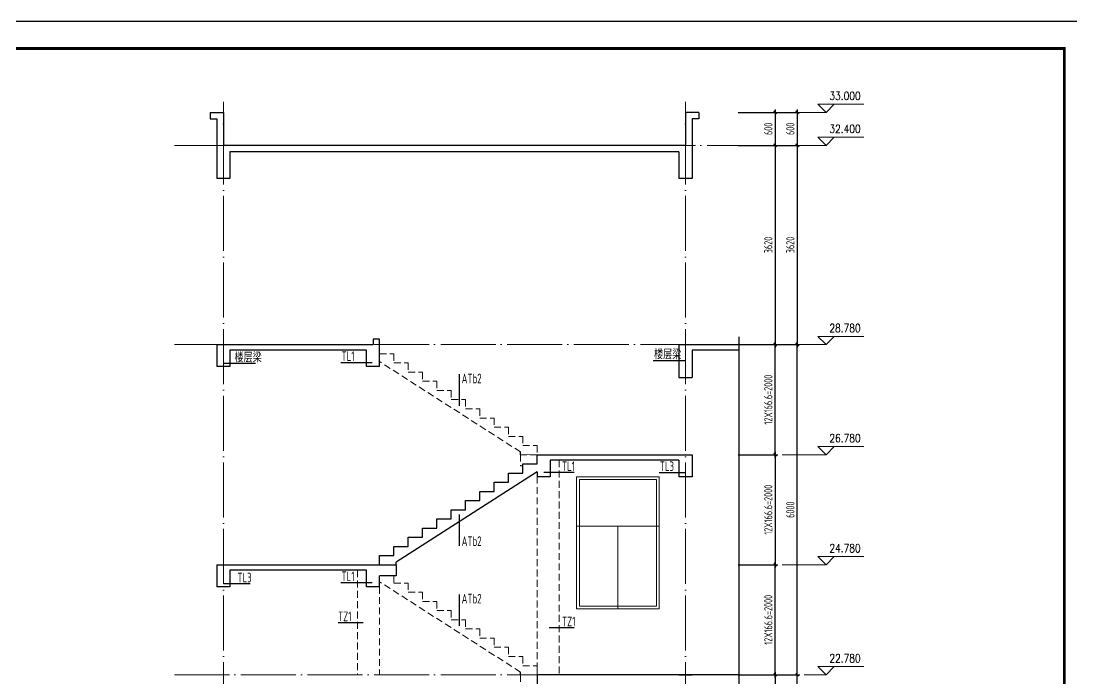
# Model space of a CAD drawing. Extents: x 56246 to 893198, y -950445 to -423535.
# Drawn here: x 229952 to 249051, y -472109 to -460155 of the extents above; entities that cross this region are included whole.
import ezdxf
from ezdxf.enums import TextEntityAlignment as Align

# ---------------------------------------------------------------- set-up
doc = ezdxf.new("R2010")
doc.units = 0
doc.header["$LTSCALE"] = 500
doc.linetypes.add('DOTE', pattern=[2.42, 2, -0.2, 0.02, -0.2])
doc.linetypes.add('HIDDEN', pattern=[0.375, 0.25, -0.125])
for name, color, linetype, lineweight in [('0S-楼梯-不可见', 2, 'HIDDEN', 18), ('0S-楼梯-尺寸', 21, 'Continuous', 13), ('0S-楼梯-线', 2, 'Continuous', 30), ('0S-详图-轴线', 1, 'DOTE', 13)]:
    doc.layers.add(name, color=color, linetype=linetype, lineweight=lineweight)
doc.layers.add('0S-草图', color=9, linetype='Continuous', lineweight=20, plot=False)
for name, color, linetype in [('OTHER', 7, 'Continuous'), ('T-TK', 157, 'Continuous'), ('TEXT_LT', 90, 'Continuous'), ('照明平面标注层', 111, 'Continuous')]:
    doc.layers.add(name, color=color, linetype=linetype)
doc.styles.add('DIM_FONT', font='SIMPLEX.shx', dxfattribs={"width": 0.8})
doc.styles.add('TSSD_DIMENSION', font='tssdeng.shx', dxfattribs={"width": 0.7, "bigfont": 'Hztxt.shx'})
doc.styles.add('TSSD_Rein', font='Tssdeng.shx', dxfattribs={"width": 0.7, "bigfont": 'hztxt.shx'})
doc.dimstyles.new('TSSD_50_50', dxfattribs={"dimtxt": 150, "dimasz": 50, "dimexe": 50, "dimexo": 125, "dimgap": 50, "dimtad": 1, "dimdec": 0, "dimzin": 0, "dimdsep": 46, "dimtxsty": 'TSSD_DIMENSION', "dimblk": 'ARCHTICK', "dimblk1": 'ARCHTICK', "dimblk2": 'ARCHTICK', "dimcen": 0, "dimdle": 50, "dimclrt": 7, "dimadec": 0, "dimazin": 0, "dimtfac": 1, "dimtdec": 0, "dimtix": 1, "dimtmove": 2, "dimatfit": 3, "dimfxl": 1, "dimtolj": 1, "dimtzin": 0, "dimarcsym": 0})

# ---------------------------------------------------------------- blocks, each defined once
blk = doc.blocks.new('A0-DWF')
at = {"layer": 'T-TK'}
blk.add_line((0, 0), (118900, 0), dxfattribs=at)
at = {"layer": 'T-TK', "const_width": 100}
blk.add_lwpolyline([(2500, -83100), (117900, -83100), (117900, -1000), (2500, -1000)], close=True, dxfattribs=at)
blk = doc.blocks.new('_ArchTick')
at = {"color": 0, "linetype": 'ByBlock', "const_width": 0.5}
blk.add_lwpolyline([(-0.53, -0.53), (0.53, 0.53)], dxfattribs=at)
blk = doc.blocks.new('*D43')
at = {"layer": '0S-楼梯-尺寸', "color": 0, "lineweight": -2, "transparency": 16777216}
for p, q in [((244057, -461764), (244057, -462464)), ((242986, -461814), (244107, -461814)), ((242986, -462414), (244107, -462414))]:
    blk.add_line(p, q, dxfattribs=at)
at = {"layer": 'Defpoints', "color": 0, "transparency": 16777216}
for p in [(242861, -461814), (242861, -462414), (244057, -462414)]:
    blk.add_point(p, dxfattribs=at)
at = {"layer": '0S-楼梯-尺寸', "color": 0, "lineweight": -2, "transparency": 16777216, "xscale": 50, "yscale": 50, "zscale": 50}
for p, rotation in [((244057, -461814), 90), ((244057, -462414), 270)]:
    blk.add_blockref('_ArchTick', p, dxfattribs=dict(at, rotation=rotation))
at = {"layer": '0S-楼梯-尺寸', "color": 7, "transparency": 16777216, "insert": (243932, -462114), "char_height": 150, "attachment_point": 5, "rotation": 90, "style": 'TSSD_DIMENSION'}
blk.add_mtext('\\A1;600', dxfattribs=at)
blk = doc.blocks.new('*D44')
at = {"layer": '0S-楼梯-尺寸', "color": 0, "lineweight": -2, "transparency": 16777216}
for p, q in [((244057, -462364), (244057, -466084)), ((242986, -462414), (244107, -462414)), ((242986, -466034), (244107, -466034))]:
    blk.add_line(p, q, dxfattribs=at)
at = {"layer": 'Defpoints', "color": 0, "transparency": 16777216}
for p in [(242861, -462414), (242861, -466034), (244057, -466034)]:
    blk.add_point(p, dxfattribs=at)
at = {"layer": '0S-楼梯-尺寸', "color": 0, "lineweight": -2, "transparency": 16777216, "xscale": 50, "yscale": 50, "zscale": 50}
for p, rotation in [((244057, -462414), 90), ((244057, -466034), 270)]:
    blk.add_blockref('_ArchTick', p, dxfattribs=dict(at, rotation=rotation))
at = {"layer": '0S-楼梯-尺寸', "color": 7, "transparency": 16777216, "insert": (243932, -464224), "char_height": 150, "attachment_point": 5, "rotation": 90, "style": 'TSSD_DIMENSION'}
blk.add_mtext('\\A1;3620', dxfattribs=at)
blk = doc.blocks.new('*D45')
at = {"layer": '0S-楼梯-尺寸', "color": 0, "lineweight": -2, "transparency": 16777216}
for p, q in [((243657, -461764), (243657, -462464)), ((242986, -461814), (243707, -461814)), ((242986, -462414), (243707, -462414))]:
    blk.add_line(p, q, dxfattribs=at)
at = {"layer": 'Defpoints', "color": 0, "transparency": 16777216}
for p in [(242861, -461814), (242861, -462414), (243657, -462414)]:
    blk.add_point(p, dxfattribs=at)
at = {"layer": '0S-楼梯-尺寸', "color": 0, "lineweight": -2, "transparency": 16777216, "xscale": 50, "yscale": 50, "zscale": 50}
for p, rotation in [((243657, -461814), 90), ((243657, -462414), 270)]:
    blk.add_blockref('_ArchTick', p, dxfattribs=dict(at, rotation=rotation))
at = {"layer": '0S-楼梯-尺寸', "color": 7, "transparency": 16777216, "insert": (243532, -462114), "char_height": 150, "attachment_point": 5, "rotation": 90, "style": 'TSSD_DIMENSION'}
blk.add_mtext('\\A1;600', dxfattribs=at)
blk = doc.blocks.new('*D46')
at = {"layer": '0S-楼梯-尺寸', "color": 0, "lineweight": -2, "transparency": 16777216}
for p, q in [((243657, -462364), (243657, -466084)), ((242986, -462414), (243707, -462414)), ((242986, -466034), (243707, -466034))]:
    blk.add_line(p, q, dxfattribs=at)
at = {"layer": 'Defpoints', "color": 0, "transparency": 16777216}
for p in [(242861, -462414), (242861, -466034), (243657, -466034)]:
    blk.add_point(p, dxfattribs=at)
at = {"layer": '0S-楼梯-尺寸', "color": 0, "lineweight": -2, "transparency": 16777216, "xscale": 50, "yscale": 50, "zscale": 50}
for p, rotation in [((243657, -462414), 90), ((243657, -466034), 270)]:
    blk.add_blockref('_ArchTick', p, dxfattribs=dict(at, rotation=rotation))
at = {"layer": '0S-楼梯-尺寸', "color": 7, "transparency": 16777216, "insert": (243532, -464224), "char_height": 150, "attachment_point": 5, "rotation": 90, "style": 'TSSD_DIMENSION'}
blk.add_mtext('\\A1;3620', dxfattribs=at)
blk = doc.blocks.new('*D47')
at = {"layer": '0S-楼梯-尺寸', "color": 0, "lineweight": -2, "transparency": 16777216}
for p, q in [((243657, -468084), (243657, -465984)), ((242986, -466034), (243707, -466034)), ((242986, -468034), (243707, -468034))]:
    blk.add_line(p, q, dxfattribs=at)
at = {"layer": 'Defpoints', "color": 0, "transparency": 16777216}
for p in [(242861, -466034), (243657, -466034), (242861, -468034)]:
    blk.add_point(p, dxfattribs=at)
at = {"layer": '0S-楼梯-尺寸', "color": 0, "lineweight": -2, "transparency": 16777216, "xscale": 50, "yscale": 50, "zscale": 50}
for p, rotation in [((243657, -466034), 90), ((243657, -468034), 270)]:
    blk.add_blockref('_ArchTick', p, dxfattribs=dict(at, rotation=rotation))
at = {"layer": '0S-楼梯-尺寸', "color": 7, "transparency": 16777216, "insert": (243532, -467034), "char_height": 150, "attachment_point": 5, "rotation": 90, "style": 'TSSD_DIMENSION'}
blk.add_mtext('\\A1;12X166.6=2000', dxfattribs=at)
blk = doc.blocks.new('*D48')
at = {"layer": '0S-楼梯-尺寸', "color": 0, "lineweight": -2, "transparency": 16777216}
for p, q in [((242986, -468034), (243707, -468034)), ((243657, -467984), (243657, -470084)), ((242986, -470034), (243707, -470034))]:
    blk.add_line(p, q, dxfattribs=at)
at = {"layer": 'Defpoints', "color": 0, "transparency": 16777216}
for p in [(242861, -468034), (242861, -470034), (243657, -470034)]:
    blk.add_point(p, dxfattribs=at)
at = {"layer": '0S-楼梯-尺寸', "color": 0, "lineweight": -2, "transparency": 16777216, "xscale": 50, "yscale": 50, "zscale": 50}
for p, rotation in [((243657, -468034), 90), ((243657, -470034), 270)]:
    blk.add_blockref('_ArchTick', p, dxfattribs=dict(at, rotation=rotation))
at = {"layer": '0S-楼梯-尺寸', "color": 7, "transparency": 16777216, "insert": (243532, -469034), "char_height": 150, "attachment_point": 5, "rotation": 90, "style": 'TSSD_DIMENSION'}
blk.add_mtext('\\A1;12X166.6=2000', dxfattribs=at)
blk = doc.blocks.new('*D49')
at = {"layer": '0S-楼梯-尺寸', "color": 0, "lineweight": -2, "transparency": 16777216}
for p, q in [((242986, -472034), (243707, -472034)), ((243657, -471984), (243657, -474584)), ((242986, -474534), (243707, -474534))]:
    blk.add_line(p, q, dxfattribs=at)
at = {"layer": 'Defpoints', "color": 0, "transparency": 16777216}
for p in [(242861, -472034), (242861, -474534), (243657, -474534)]:
    blk.add_point(p, dxfattribs=at)
at = {"layer": '0S-楼梯-尺寸', "color": 0, "lineweight": -2, "transparency": 16777216, "xscale": 50, "yscale": 50, "zscale": 50}
for p, rotation in [((243657, -472034), 90), ((243657, -474534), 270)]:
    blk.add_blockref('_ArchTick', p, dxfattribs=dict(at, rotation=rotation))
at = {"layer": '0S-楼梯-尺寸', "color": 7, "transparency": 16777216, "insert": (243532, -473284), "char_height": 150, "attachment_point": 5, "rotation": 90, "style": 'TSSD_DIMENSION'}
blk.add_mtext('\\A1;15X166.6=2500', dxfattribs=at)
blk = doc.blocks.new('*D54')
at = {"layer": '0S-楼梯-尺寸', "color": 0, "lineweight": -2, "transparency": 16777216}
for p, q in [((243657, -472084), (243657, -469984)), ((242986, -470034), (243707, -470034)), ((242986, -472034), (243707, -472034))]:
    blk.add_line(p, q, dxfattribs=at)
at = {"layer": 'Defpoints', "color": 0, "transparency": 16777216}
for p in [(242861, -470034), (243657, -470034), (242861, -472034)]:
    blk.add_point(p, dxfattribs=at)
at = {"layer": '0S-楼梯-尺寸', "color": 0, "lineweight": -2, "transparency": 16777216, "xscale": 50, "yscale": 50, "zscale": 50}
for p, rotation in [((243657, -470034), 90), ((243657, -472034), 270)]:
    blk.add_blockref('_ArchTick', p, dxfattribs=dict(at, rotation=rotation))
at = {"layer": '0S-楼梯-尺寸', "color": 7, "transparency": 16777216, "insert": (243532, -471034), "char_height": 150, "attachment_point": 5, "rotation": 90, "style": 'TSSD_DIMENSION'}
blk.add_mtext('\\A1;12X166.6=2000', dxfattribs=at)
blk = doc.blocks.new('*D56')
at = {"layer": '0S-楼梯-尺寸', "color": 0, "lineweight": -2, "transparency": 16777216}
for p, q in [((244057, -472084), (244057, -465984)), ((242986, -466034), (244107, -466034)), ((242986, -472034), (244107, -472034))]:
    blk.add_line(p, q, dxfattribs=at)
at = {"layer": 'Defpoints', "color": 0, "transparency": 16777216}
for p in [(242861, -466034), (244057, -466034), (242861, -472034)]:
    blk.add_point(p, dxfattribs=at)
at = {"layer": '0S-楼梯-尺寸', "color": 0, "lineweight": -2, "transparency": 16777216, "xscale": 50, "yscale": 50, "zscale": 50}
for p, rotation in [((244057, -466034), 90), ((244057, -472034), 270)]:
    blk.add_blockref('_ArchTick', p, dxfattribs=dict(at, rotation=rotation))
at = {"layer": '0S-楼梯-尺寸', "color": 7, "transparency": 16777216, "insert": (243932, -469034), "char_height": 150, "attachment_point": 5, "rotation": 90, "style": 'TSSD_DIMENSION'}
blk.add_mtext('\\A1;6000', dxfattribs=at)
blk = doc.blocks.new('*D57')
at = {"layer": '0S-楼梯-尺寸', "color": 0, "lineweight": -2, "transparency": 16777216}
for p, q in [((242986, -472034), (244107, -472034)), ((244057, -477084), (244057, -471984)), ((242986, -477034), (244107, -477034))]:
    blk.add_line(p, q, dxfattribs=at)
at = {"layer": 'Defpoints', "color": 0, "transparency": 16777216}
for p in [(242861, -472034), (244057, -472034), (242861, -477034)]:
    blk.add_point(p, dxfattribs=at)
at = {"layer": '0S-楼梯-尺寸', "color": 0, "lineweight": -2, "transparency": 16777216, "xscale": 50, "yscale": 50, "zscale": 50}
for p, rotation in [((244057, -472034), 90), ((244057, -477034), 270)]:
    blk.add_blockref('_ArchTick', p, dxfattribs=dict(at, rotation=rotation))
at = {"layer": '0S-楼梯-尺寸', "color": 7, "transparency": 16777216, "insert": (243932, -474534), "char_height": 150, "attachment_point": 5, "rotation": 90, "style": 'TSSD_DIMENSION'}
blk.add_mtext('\\A1;5000', dxfattribs=at)

msp = doc.modelspace()

# ---------------------------------------------------------------- linework, layer by layer
at = {"const_width": 15, "elevation": -47.6426}
for points in [[(239329.095, -468034.3366), (239029.095, -468034.3366)], [(236469.095, -470034.3366), (236769.095, -470034.3366)], [(239329.095, -472034.3366), (239029.095, -472034.3366)]]:
    msp.add_lwpolyline(points, dxfattribs=at)
at = {"layer": '0S-楼梯-不可见'}
for p, q in [((236469.095, -466201.0033, -47.6426), (236729.095, -466201.0033, -47.6426)), ((236729.095, -466201.0033, -47.6426), (236729.095, -466367.67, -47.6426)), ((239029.095, -467984.5672, -47.6426), (236469.095, -466343.5416, -47.6426)), ((236729.095, -466367.67, -47.6426), (236989.095, -466367.67, -47.6426)), ((236989.095, -466367.67, -47.6426), (236989.095, -466534.3366, -47.6426)), ((236989.095, -466534.3366, -47.6426), (237249.095, -466534.3366, -47.6426)), ((237249.095, -466534.3366, -47.6426), (237249.095, -466701.0033, -47.6426)), ((237249.095, -466701.0033, -47.6426), (237509.095, -466701.0033, -47.6426)), ((237509.095, -466701.0033, -47.6426), (237509.095, -466867.67, -47.6426)), ((237509.095, -466867.67, -47.6426), (237769.095, -466867.67, -47.6426)), ((237769.095, -466867.67, -47.6426), (237769.095, -467034.3366, -47.6426)), ((237769.095, -467034.3366, -47.6426), (238029.095, -467034.3366, -47.6426)), ((238029.095, -467034.3366, -47.6426), (238029.095, -467201.0033, -47.6426)), ((238029.095, -467201.0033, -47.6426), (238289.095, -467201.0033, -47.6426)), ((238289.095, -467201.0033, -47.6426), (238289.095, -467367.67, -47.6426)), ((238289.095, -467367.67, -47.6426), (238549.095, -467367.67, -47.6426)), ((238549.095, -467367.67, -47.6426), (238549.095, -467534.3366, -47.6426)), ((238549.095, -467534.3366, -47.6426), (238809.095, -467534.3366, -47.6426)), ((238809.095, -467534.3366, -47.6426), (238809.095, -467701.0033, -47.6426)), ((238809.095, -467701.0033, -47.6426), (239069.095, -467701.0033, -47.6426)), ((239069.095, -467701.0033, -47.6426), (239069.095, -467867.67, -47.6426)), ((239069.095, -467867.67, -47.6426), (239329.095, -467867.67, -47.6426)), ((239329.095, -467867.67, -47.6426), (239329.095, -468034.3366, -47.6426)), ((239729.095, -468134.3366, -47.6426), (239729.095, -472034.3366, -47.6426)), ((239329.095, -468434.3366, -47.6426), (239329.095, -472034.3366, -47.6426)), ((236069.095, -470134.3366, -47.6426), (236069.095, -472034.3366, -47.6426)), ((239029.095, -471984.5672, -47.6426), (236469.095, -470343.5416, -47.6426)), ((236729.095, -470234.3366, -47.6426), (236729.095, -470367.67, -47.6426)), ((236729.095, -470367.67, -47.6426), (236989.095, -470367.67, -47.6426)), ((236989.095, -470367.67, -47.6426), (236989.095, -470534.3366, -47.6426)), ((236469.095, -470434.3366, -47.6426), (236469.095, -472034.3366, -47.6426)), ((236989.095, -470534.3366, -47.6426), (237249.095, -470534.3366, -47.6426)), ((237249.095, -470534.3366, -47.6426), (237249.095, -470701.0033, -47.6426)), ((237249.095, -470701.0033, -47.6426), (237509.095, -470701.0033, -47.6426)), ((237509.095, -470701.0033, -47.6426), (237509.095, -470867.67, -47.6426)), ((237509.095, -470867.67, -47.6426), (237769.095, -470867.67, -47.6426)), ((237769.095, -470867.67, -47.6426), (237769.095, -471034.3366, -47.6426)), ((237769.095, -471034.3366, -47.6426), (238029.095, -471034.3366, -47.6426)), ((238029.095, -471034.3366, -47.6426), (238029.095, -471201.0033, -47.6426)), ((238029.095, -471201.0033, -47.6426), (238289.095, -471201.0033, -47.6426)), ((238289.095, -471201.0033, -47.6426), (238289.095, -471367.67, -47.6426)), ((238289.095, -471367.67, -47.6426), (238549.095, -471367.67, -47.6426)), ((238549.095, -471367.67, -47.6426), (238549.095, -471534.3366, -47.6426)), ((238549.095, -471534.3366, -47.6426), (238809.095, -471534.3366, -47.6426)), ((238809.095, -471534.3366, -47.6426), (238809.095, -471701.0033, -47.6426)), ((238809.095, -471701.0033, -47.6426), (239069.095, -471701.0033, -47.6426)), ((239069.095, -471701.0033, -47.6426), (239069.095, -471867.67, -47.6426)), ((239069.095, -471867.67, -47.6426), (239329.095, -471867.67, -47.6426)), ((239329.095, -471867.67, -47.6426), (239329.095, -472034.3366, -47.6426))]:
    msp.add_line(p, q, dxfattribs=at)
at = {"layer": '0S-楼梯-不可见', "elevation": -47.6426}
for points in [[(239329.095, -468034.3366), (239029.095, -468034.3366), (239029.095, -468234.3366), (239069.095, -468234.3366)], [(239329.095, -472034.3366), (239029.095, -472034.3366), (239029.095, -472234.3366), (239069.095, -472234.3366)]]:
    msp.add_lwpolyline(points, dxfattribs=at)
at = {"layer": '0S-楼梯-尺寸'}
for p, q in [((244431.7097, -461664.3366, -47.6426), (244731.7097, -461664.3366, -47.6426)), ((244581.7097, -461814.3366, -47.6426), (244431.7097, -461664.3366, -47.6426)), ((244581.7097, -461664.3366, -47.6426), (245270.2812, -461664.3366, -47.6426)), ((244731.7097, -461664.3366, -47.6426), (244581.7097, -461814.3366, -47.6426)), ((244581.7097, -461814.3366, -47.6426), (243781.7097, -461814.3366, -47.6426)), ((244581.7097, -462414.3366, -47.6426), (244431.7097, -462264.3366, -47.6426)), ((244431.7097, -462264.3366, -47.6426), (244731.7097, -462264.3366, -47.6426)), ((244731.7097, -462264.3366, -47.6426), (244581.7097, -462414.3366, -47.6426)), ((244581.7097, -462264.3366, -47.6426), (245270.2812, -462264.3366, -47.6426)), ((244581.7097, -462414.3366, -47.6426), (243781.7097, -462414.3366, -47.6426)), ((244431.7097, -465884.3366, -47.6426), (244731.7097, -465884.3366, -47.6426)), ((244581.7097, -466034.3366, -47.6426), (244431.7097, -465884.3366, -47.6426)), ((244581.7097, -465884.3366, -47.6426), (245270.2812, -465884.3366, -47.6426)), ((244731.7097, -465884.3366, -47.6426), (244581.7097, -466034.3366, -47.6426)), ((244581.7097, -466034.3366, -47.6426), (243781.7097, -466034.3366, -47.6426)), ((244581.7097, -468034.3366, -47.6426), (244431.7097, -467884.3366, -47.6426)), ((244431.7097, -467884.3366, -47.6426), (244731.7097, -467884.3366, -47.6426)), ((244731.7097, -467884.3366, -47.6426), (244581.7097, -468034.3366, -47.6426)), ((244581.7097, -467884.3366, -47.6426), (245270.2812, -467884.3366, -47.6426)), ((244581.7097, -468034.3366, -47.6426), (243781.7097, -468034.3366, -47.6426)), ((244431.7097, -469884.3366, -47.6426), (244731.7097, -469884.3366, -47.6426)), ((244581.7097, -470034.3366, -47.6426), (244431.7097, -469884.3366, -47.6426)), ((244581.7097, -469884.3366, -47.6426), (245270.2812, -469884.3366, -47.6426)), ((244731.7097, -469884.3366, -47.6426), (244581.7097, -470034.3366, -47.6426)), ((244581.7097, -470034.3366, -47.6426), (243781.7097, -470034.3366, -47.6426)), ((244581.7097, -472034.3366, -47.6426), (244431.7097, -471884.3366, -47.6426)), ((244431.7097, -471884.3366, -47.6426), (244731.7097, -471884.3366, -47.6426)), ((244731.7097, -471884.3366, -47.6426), (244581.7097, -472034.3366, -47.6426)), ((244581.7097, -471884.3366, -47.6426), (245270.2812, -471884.3366, -47.6426)), ((244581.7097, -472034.3366, -47.6426), (244181.7097, -472034.3366, -47.6426))]:
    msp.add_line(p, q, dxfattribs=at)
at = {"layer": '0S-楼梯-线'}
for p, q in [((233388.7726, -461814.3366, -47.6426), (233388.7726, -461934.3366, -47.6426)), ((233388.7726, -461814.3366, -47.6426), (233628.7726, -461814.3366, -47.6426)), ((233388.7726, -461934.3366, -47.6426), (233508.7726, -461934.3366, -47.6426)), ((233508.7726, -461934.3366, -47.6426), (233508.7726, -463014.3366, -47.6426)), ((233628.7726, -461814.3366, -47.6426), (233628.7726, -462414.3366, -47.6426)), ((242268.7726, -461814.3366, -47.6426), (242028.7726, -461814.3366, -47.6426)), ((242028.7726, -461814.3366, -47.6426), (242028.7726, -462414.3366, -47.6426)), ((242148.7726, -461934.3366, -47.6426), (242148.7726, -463014.3366, -47.6426)), ((242268.7726, -461934.3366, -47.6426), (242148.7726, -461934.3366, -47.6426)), ((242268.7726, -461814.3366, -47.6426), (242268.7726, -461934.3366, -47.6426)), ((242028.7726, -462414.3366, -47.6426), (233628.7726, -462414.3366, -47.6426)), ((241908.7726, -462534.3366, -47.6426), (233748.7726, -462534.3366, -47.6426)), ((233748.7726, -462534.3366, -47.6426), (233748.7726, -463014.3366, -47.6426)), ((241908.7726, -462534.3366, -47.6426), (241908.7726, -463014.3366, -47.6426)), ((233748.7726, -463014.3366, -47.6426), (233508.7726, -463014.3366, -47.6426)), ((242148.7726, -463014.3366, -47.6426), (241908.7726, -463014.3366, -47.6426)), ((236349.095, -465934.3366, -47.6426), (236349.095, -466034.3366, -47.6426)), ((236469.095, -465934.3366, -47.6426), (236349.095, -465934.3366, -47.6426)), ((236469.095, -466434.3366, -47.6426), (236469.095, -465934.3366, -47.6426)), ((233508.7726, -466034.3366, -47.6426), (233508.7726, -466434.3366, -47.6426)), ((233508.7726, -466034.3366, -47.6426), (236349.095, -466034.3366, -47.6426)), ((233748.7726, -466134.3366, -47.6426), (233748.7726, -466434.3366, -47.6426)), ((236229.095, -466134.3366, -47.6426), (233748.7726, -466134.3366, -47.6426)), ((236229.095, -466434.3366, -47.6426), (236229.095, -466134.3366, -47.6426)), ((241908.7726, -466034.3366, -47.6426), (243000.6003, -466034.3366, -47.6426)), ((241908.7726, -466034.3366, -47.6426), (241908.7726, -466634.3366, -47.6426)), ((243000.6003, -466134.3366, -47.6426), (242148.7726, -466134.3366, -47.6426)), ((242148.7726, -466134.3366, -47.6426), (242148.7726, -466634.3366, -47.6426)), ((233748.7726, -466434.3366, -47.6426), (233508.7726, -466434.3366, -47.6426)), ((236469.095, -466434.3366, -47.6426), (236229.095, -466434.3366, -47.6426)), ((241908.7726, -466634.3366, -47.6426), (242148.7726, -466634.3366, -47.6426)), ((239029.095, -468034.3366, -47.6426), (239029.095, -467984.5672, -47.6426)), ((239329.095, -468034.3366, -47.6426), (242148.7726, -468034.3366, -47.6426)), ((239329.095, -468201.0033, -47.6426), (239329.095, -468034.3366, -47.6426)), ((242148.7726, -468034.3366, -47.6426), (242148.7726, -468434.3366, -47.6426)), ((239069.095, -468201.0033, -47.6426), (239329.095, -468201.0033, -47.6426)), ((239069.095, -468367.67, -47.6426), (239069.095, -468201.0033, -47.6426)), ((241908.7726, -468134.3366, -47.6426), (239569.095, -468134.3366, -47.6426)), ((239569.095, -468134.3366, -47.6426), (239569.095, -468434.3366, -47.6426)), ((241908.7726, -468134.3366, -47.6426), (241908.7726, -468434.3366, -47.6426)), ((239329.095, -468343.5416, -47.6426), (236769.095, -469984.5672, -47.6426)), ((238809.095, -468367.67, -47.6426), (239069.095, -468367.67, -47.6426)), ((238809.095, -468534.3366, -47.6426), (238809.095, -468367.67, -47.6426)), ((239329.095, -468343.5416, -47.6426), (239329.095, -468434.3366, -47.6426)), ((239569.095, -468434.3366, -47.6426), (239329.095, -468434.3366, -47.6426)), ((242148.7726, -468434.3366, -47.6426), (241908.7726, -468434.3366, -47.6426)), ((238549.095, -468534.3366, -47.6426), (238809.095, -468534.3366, -47.6426)), ((238549.095, -468701.0033, -47.6426), (238549.095, -468534.3366, -47.6426)), ((238029.095, -468867.67, -47.6426), (238289.095, -468867.67, -47.6426)), ((238029.095, -469034.3366, -47.6426), (238029.095, -468867.67, -47.6426)), ((238289.095, -468701.0033, -47.6426), (238549.095, -468701.0033, -47.6426)), ((238289.095, -468867.67, -47.6426), (238289.095, -468701.0033, -47.6426)), ((237769.095, -469034.3366, -47.6426), (238029.095, -469034.3366, -47.6426)), ((237769.095, -469201.0033, -47.6426), (237769.095, -469034.3366, -47.6426)), ((237509.095, -469201.0033, -47.6426), (237769.095, -469201.0033, -47.6426)), ((237509.095, -469367.67, -47.6426), (237509.095, -469201.0033, -47.6426)), ((237249.095, -469367.67, -47.6426), (237509.095, -469367.67, -47.6426)), ((237249.095, -469534.3366, -47.6426), (237249.095, -469367.67, -47.6426)), ((236989.095, -469534.3366, -47.6426), (237249.095, -469534.3366, -47.6426)), ((236989.095, -469701.0033, -47.6426), (236989.095, -469534.3366, -47.6426)), ((236729.095, -469701.0033, -47.6426), (236989.095, -469701.0033, -47.6426)), ((236729.095, -469867.67, -47.6426), (236729.095, -469701.0033, -47.6426)), ((236469.095, -469867.67, -47.6426), (236729.095, -469867.67, -47.6426)), ((236469.095, -470034.3366, -47.6426), (236469.095, -469867.67, -47.6426)), ((236769.095, -470034.3366, -47.6426), (236769.095, -469984.5672, -47.6426)), ((233508.7726, -470034.3366, -47.6426), (233508.7726, -470434.3366, -47.6426)), ((233508.7726, -470034.3366, -47.6426), (236469.095, -470034.3366, -47.6426)), ((233748.7726, -470134.3366, -47.6426), (233748.7726, -470434.3366, -47.6426)), ((236229.095, -470134.3366, -47.6426), (233748.7726, -470134.3366, -47.6426)), ((236229.095, -470434.3366, -47.6426), (236229.095, -470134.3366, -47.6426)), ((236469.095, -470434.3366, -47.6426), (236469.095, -470234.3366, -47.6426)), ((233748.7726, -470434.3366, -47.6426), (233508.7726, -470434.3366, -47.6426)), ((236469.095, -470434.3366, -47.6426), (236229.095, -470434.3366, -47.6426)), ((239029.095, -472034.3366, -47.6426), (239029.095, -471984.5672, -47.6426)), ((243000.6003, -472034.3366, -47.6426), (239329.095, -472034.3366, -47.6426)), ((239329.095, -472034.3366, -47.6426), (239329.095, -472201.0033, -47.6426)), ((241908.7726, -472034.3366, -47.6426), (242148.7726, -472034.3366, -47.6426))]:
    msp.add_line(p, q, dxfattribs=at)
at = {"layer": '0S-楼梯-线', "elevation": -47.6426}
msp.add_lwpolyline([(236469.095, -470034.3366), (236769.095, -470034.3366), (236769.095, -470234.3366), (236469.095, -470234.3366)], dxfattribs=at)
at = {"layer": '0S-草图'}
for p, q in [((240048.7726, -469334.3366, -47.6426), (241548.7726, -469334.3366, -47.6426)), ((240798.7726, -470834.3366, -47.6426), (240798.7726, -469334.3366, -47.6426))]:
    msp.add_line(p, q, dxfattribs=at)
at = {"layer": '0S-草图', "elevation": -47.6426}
for points in [[(241548.7726, -470834.3366), (240048.7726, -470834.3366), (240048.7726, -468434.3366), (241548.7726, -468434.3366)], [(241498.7726, -470784.3366), (240098.7726, -470784.3366), (240098.7726, -468484.3366), (241498.7726, -468484.3366)]]:
    msp.add_lwpolyline(points, close=True, dxfattribs=at)
at = {"layer": '0S-详图-轴线'}
for p, q in [((233628.7726, -495793.116, -47.6426), (233628.7726, -461623.9399, -47.6426)), ((242028.7726, -495793.116, -47.6426), (242028.7726, -461623.9399, -47.6426)), ((232739.0869, -462414.3366, -47.6426), (243000.6003, -462414.3366, -47.6426)), ((232739.0869, -466034.3366, -47.6426), (243000.6003, -466034.3366, -47.6426)), ((232739.0869, -472034.3366, -47.6426), (243000.6003, -472034.3366, -47.6426))]:
    msp.add_line(p, q, dxfattribs=at)
at = {"layer": 'OTHER'}
msp.add_line((243000.6003, -480369.3366, -47.6426), (243000.6003, -465894.3366, -47.6426), dxfattribs=at)
at = {"layer": 'TEXT_LT'}
for p, q in [((234210.3646, -466379.3137, -47.6426), (233636.8286, -466379.3137, -47.6426)), ((235764.6724, -466356.6211, -47.6426), (236335.457, -466356.6211, -47.6426)), ((241441.5987, -466323.2133, -47.6426), (242015.1346, -466323.2133, -47.6426)), ((237919.8154, -467143.6754, -47.6426), (237919.8154, -466573.0829, -47.6426)), ((240004.536, -468356.6211, -47.6426), (239454.6074, -468356.6211, -47.6426)), ((241546.3272, -468356.6211, -47.6426), (242015.1346, -468356.6211, -47.6426)), ((237919.8154, -469689.9049, -47.6426), (237919.8154, -469119.3124, -47.6426)), ((234115.6358, -470379.3137, -47.6426), (233628.7726, -470379.3137, -47.6426)), ((235764.6724, -470356.6211, -47.6426), (236335.457, -470356.6211, -47.6426)), ((237919.8154, -471143.6754, -47.6426), (237919.8154, -470573.0829, -47.6426)), ((235712.9689, -471084.3366, -47.6426), (236168.7914, -471084.3366, -47.6426)), ((240007.1853, -471177.2106, -47.6426), (239551.3627, -471177.2106, -47.6426))]:
    msp.add_line(p, q, dxfattribs=at)

# ---------------------------------------------------------------- block references
at = {"layer": '照明平面标注层', "xscale": 0.5, "yscale": 0.5, "zscale": 0.5}
msp.add_blockref('A0-DWF', (189963.4361, -460154.8059), dxfattribs=at)

# ---------------------------------------------------------------- texts
at = {"layer": '0S-楼梯-尺寸', "style": 'DIM_FONT', "width": 0.8}
for s, p in [('33.000', (244925.9955, -461514.3366, -47.6426)), ('32.400', (244925.9955, -462114.3366, -47.6426)), ('28.780', (244925.9955, -465734.3366, -47.6426)), ('26.780', (244925.9955, -467734.3366, -47.6426)), ('24.780', (244925.9955, -469734.3366, -47.6426)), ('22.780', (244925.9955, -471734.3366, -47.6426))]:
    msp.add_text(s, height=150, dxfattribs=at).set_placement(p, align=Align.MIDDLE)
at = {"layer": 'TEXT_LT', "style": 'TSSD_Rein', "width": 0.7}
for s, p in [('楼层梁', (233831.1206, -466354.4298, -47.6426)), ('TL1', (235778.3455, -466331.7372, -47.6426)), ('楼层梁', (241455.2718, -466298.3294, -47.6426)), ('ATb2', (237959.5434, -466737.9146, -95.2851)), ('TL1', (239783.5552, -468331.7372, -47.6426)), ('TL3', (241560.0003, -468331.7372, -47.6426)), ('ATb2', (237959.5434, -469692.5425, -95.2851)), ('TL3', (233884.7559, -470354.4298, -47.6426)), ('TL1', (235778.3455, -470331.7372, -47.6426)), ('ATb2', (237959.5434, -470737.9146, -95.2851)), ('TZ1', (235714.2836, -471059.4527, -47.6426)), ('TZ1', (239784.4282, -471152.3267, -47.6426))]:
    msp.add_text(s, height=175, dxfattribs=at).set_placement(p)

# ---------------------------------------------------------------- dimensions: what is measured, and where the dimension line sits
at = {"layer": '0S-楼梯-尺寸'}
for p1, p2, distance, picture, middle in [((242860.94, -461814.3366, -47.6426), (242860.94, -462414.3366, -47.6426), 1195.7698, '*D43', (243931.7097, -462114.3366, -47.6426)), ((242860.94, -461814.3366, -47.6426), (242860.94, -462414.3366, -47.6426), 795.7698, '*D45', (243531.7097, -462114.3366, -47.6426)), ((242860.94, -462414.3366, -47.6426), (242860.94, -466034.3366, -47.6426), 1195.7698, '*D44', (243931.7097, -464224.3366, -47.6426)), ((242860.94, -462414.3366, -47.6426), (242860.94, -466034.3366, -47.6426), 795.7698, '*D46', (243531.7097, -464224.3366, -47.6426)), ((242860.94, -472034.3366, -47.6426), (242860.94, -466034.3366, -47.6426), -1195.7698, '*D56', (243931.7097, -469034.3366, -47.6426)), ((242860.94, -477034.3366, -47.6426), (242860.94, -472034.3366, -47.6426), -1195.7698, '*D57', (243931.7097, -474534.3366, -47.6426))]:
    dim = msp.add_aligned_dim(p1=p1, p2=p2, distance=distance, dimstyle='TSSD_50_50', dxfattribs=at)
    dim.commit()
    dim.dimension.update_dxf_attribs({"geometry": picture, "text_midpoint": middle})
for p1, p2, distance, text, picture, middle in [((242860.94, -468034.3366, -47.6426), (242860.94, -466034.3366, -47.6426), -795.7698, '12X166.6=<>', '*D47', (243531.7097, -467034.3366, -47.6426)), ((242860.94, -468034.3366, -47.6426), (242860.94, -470034.3366, -47.6426), 795.7698, '12X166.6=<>', '*D48', (243531.7097, -469034.3366, -47.6426)), ((242860.94, -472034.3366, -47.6426), (242860.94, -470034.3366, -47.6426), -795.7698, '12X166.6=<>', '*D54', (243531.7097, -471034.3366, -47.6426)), ((242860.94, -472034.3366, -47.6426), (242860.94, -474534.3366, -47.6426), 795.7698, '15X166.6=<>', '*D49', (243531.7097, -473284.3366, -47.6426))]:
    dim = msp.add_aligned_dim(p1=p1, p2=p2, distance=distance, text=text, dimstyle='TSSD_50_50', dxfattribs=at)
    dim.commit()
    dim.dimension.update_dxf_attribs({"geometry": picture, "text_midpoint": middle})

doc.saveas('drawing.dxf')
